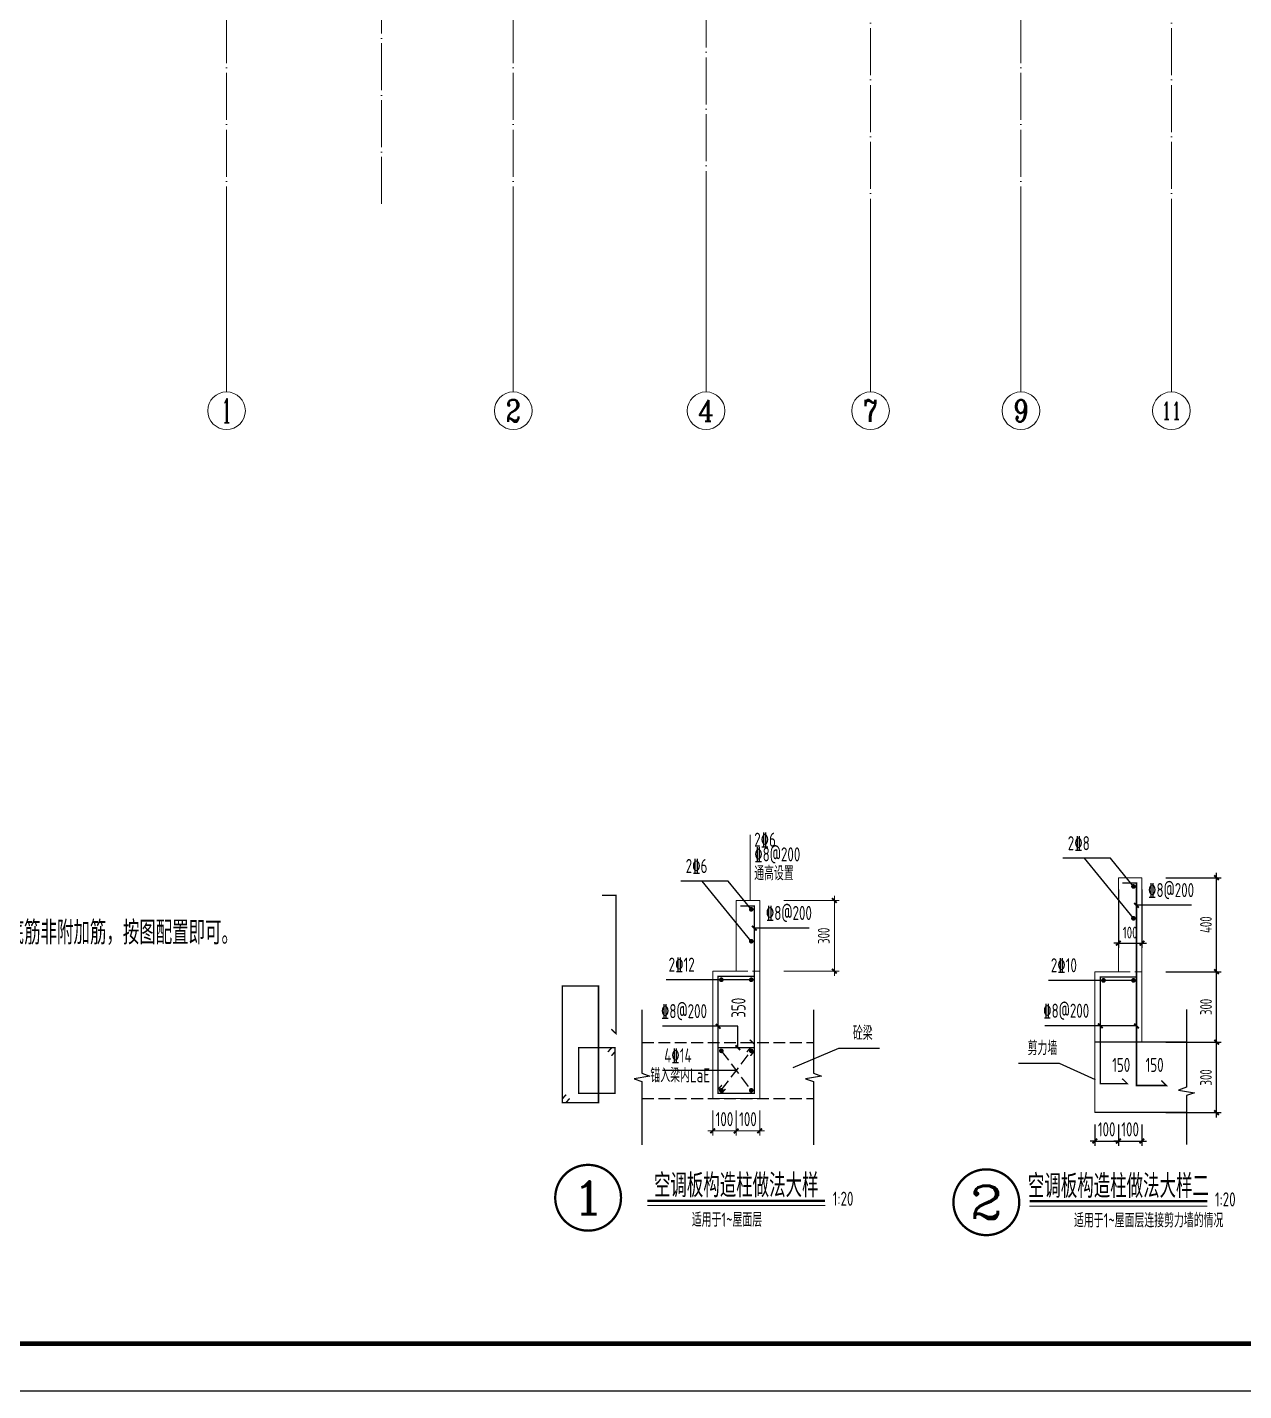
# Model space of a CAD drawing. Extents: x 5874492 to 7194610, y -939842 to -279257.
# Drawn here: x 6597272 to 6623150, y -487210 to -458196 of the extents above; entities that cross this region are included whole.
import ezdxf
from ezdxf.enums import TextEntityAlignment as Align

# ---------------------------------------------------------------- set-up
doc = ezdxf.new("R2010")
doc.units = 0
doc.header["$LTSCALE"] = 1000
doc.linetypes.add('DASH', pattern=[0.35, 0.25, -0.1])
doc.linetypes.add('DOTE', pattern=[2.42, 2, -0.2, 0.02, -0.2])
for name, color, linetype, lineweight in [('A-标注-轴号', 3, 'Continuous', 15), ('A-标注-轴号文字', 7, 'Continuous', 15), ('A-轴线-塔楼', 1, 'DOTE', 9), ('A-轴线-隔墙', 41, 'DOTE', 9), ('COLU_DE', 7, 'Continuous', 0), ('COLU_DE_DIM', 3, 'Continuous', 0), ('COLU_DE_NUM', 7, 'Continuous', 0), ('COLU_DE_REIN', 1, 'Continuous', 0), ('COLU_DE_TEXT_JZ', 7, 'Continuous', 0), ('S-板-大样索引', 3, 'Continuous', 20), ('S-轴网-轴号', 3, 'Continuous', 20), ('S-通用-TEXT', 7, 'Continuous', 20)]:
    doc.layers.add(name, color=color, linetype=linetype, lineweight=lineweight)
for name, color, linetype in [('BEAM', 4, 'DASH'), ('BEAM_CON', 2, 'Continuous'), ('DIM_SYMB', 3, 'Continuous'), ('TEXT', 7, 'Continuous'), ('Y-云图图框', 7, 'Continuous'), ('墙柱编号', 4, 'Continuous')]:
    doc.layers.add(name, color=color, linetype=linetype)
doc.styles.add('_TCH_AXIS', font='COMPLEX.shx', dxfattribs={"bigfont": 'hztxt.shx'})
doc.styles.add('_YT_Name', font='', dxfattribs={"width": 0.8})
doc.styles.add('_YT_Sign_Text', font='ros.shx', dxfattribs={"width": 0.8, "bigfont": 'hztxt.shx'})
doc.styles.add('_YT_TK_Text', font='ros.shx', dxfattribs={"width": 0.8, "bigfont": 'hztxt.shx'})
doc.styles.add('COMP', font='COMPLEX.shx', dxfattribs={"bigfont": 'GBCBIG.shx'})
doc.styles.add('COMPLEX', font='COMPLEX')
doc.styles.get("Standard").update_dxf_attribs({"font": 'gbenor.shx', "bigfont": 'gbcbig.shx'})
doc.styles.add('TSSD_Dimension', font='tssdeng.shx', dxfattribs={"width": 0.7, "bigfont": 'tssdchn.shx'})
doc.styles.add('TSSD_DIMENSION_T3', font='Tssdeng.shx', dxfattribs={"width": 0.7, "bigfont": 'hztxt.shx'})
doc.styles.add('TSSD_Label', font='Tssdeng.shx', dxfattribs={"width": 0.7, "bigfont": 'hztxt.shx'})
doc.styles.add('TSSD_Rein', font='tssdeng.shx', dxfattribs={"width": 0.7, "bigfont": 'hztxt.shx'})
doc.styles.get('_YT_Name').set_extended_font_data('SimHei')
doc.dimstyles.new('TSSD_20_100', dxfattribs={"dimtxt": 250, "dimasz": 100, "dimexe": 100, "dimexo": 250, "dimgap": 100, "dimtad": 1, "dimdec": 0, "dimlfac": 0.2, "dimzin": 0, "dimdsep": 46, "dimtxsty": 'TSSD_Dimension', "dimblk": 'ARCHTICK', "dimcen": 0, "dimdle": 100, "dimclrt": 7, "dimadec": 0, "dimazin": 0, "dimtfac": 1, "dimtdec": 0, "dimtix": 1, "dimtmove": 2, "dimatfit": 3, "dimfxl": 0, "dimtolj": 1, "dimtzin": 0, "dimarcsym": 0})
doc.dimstyles.new('TSSD_20_100$TCH&&100', dxfattribs={"dimtxt": 300, "dimasz": 100, "dimexe": 100, "dimexo": 250, "dimgap": 100, "dimtad": 1, "dimdec": 0, "dimlfac": 0.2, "dimzin": 0, "dimdsep": 46, "dimtxsty": 'TSSD_DIMENSION_T3', "dimblk": 'ARCHTICK', "dimcen": 0, "dimdle": 100, "dimclrt": 7, "dimadec": 0, "dimazin": 0, "dimtfac": 1, "dimtdec": 0, "dimtix": 1, "dimtmove": 2, "dimatfit": 3, "dimfxl": 0, "dimtolj": 1, "dimtzin": 0, "dimarcsym": 0})

# ---------------------------------------------------------------- blocks, each defined once
blk = doc.blocks.new('ECMCTK_A0_横_单行图名-横向图框会签栏-0')
at = {"color": 4}
blk.add_lwpolyline([(0, 0), (1189, 0), (1189, 841), (0, 841)], close=True, dxfattribs=at)
at = {"const_width": 1}
blk.add_lwpolyline([(25, 10), (1179, 10), (1179, 831), (25, 831)], close=True, dxfattribs=at)
at = {"color": 80, "flags": 3}
for tag, height, p in [('YTHQINS', 3, (34.31, 832.5)), ('ECMCKEY', 3, (414.25, 484.67)), ('YTTQINS', 5.62, (1196.03, 12.81)), ('YTBARCODE_T1', 3, (971.21, 4.65)), ('YTFRAME', 3, (904.42, 4.05))]:
    blk.add_attdef(tag, text='', height=height, dxfattribs=at).set_placement(p, align=Align.MIDDLE_CENTER)
at = {"color": 80, "style": '_YT_TK_Text', "width": 0.8, "flags": 3}
for tag, p in [('{姓名五}', (9.62, 809.48)), ('{姓名六}', (14.92, 809.38)), ('{姓名七}', (19.96, 809.48)), ('{姓名八}', (24.7, 809.33)), ('[专业五]', (9.63, 785.25)), ('[专业六]', (14.56, 785.25)), ('[专业七]', (19.49, 785.17)), ('[专业八]', (24.5, 785.09)), ('{姓名一}', (9.73, 733.71)), ('{姓名二}', (14.79, 733.6)), ('{姓名三}', (19.65, 733.65)), ('{姓名四}', (24.75, 733.5)), ('[专业一]', (9.58, 710.09)), ('[专业二]', (14.46, 709.92)), ('[专业三]', (19.63, 709.95)), ('[专业四]', (25, 709.79))]:
    blk.add_attdef(tag, text='', height=3, rotation=90, dxfattribs=at).set_placement(p, align=Align.BOTTOM_LEFT)
at = {"style": '_YT_TK_Text', "width": 0.8}
blk.add_attdef('设计联系电话', text='', height=4, rotation=90, dxfattribs=at).set_placement((16.86, 656.55), align=Align.MIDDLE)
for tag, height, style, width, p in [('证书编号', 4, '_YT_Sign_Text', 0.8, (1056.87, 43.81)), ('审查批准号', 4, '_YT_Sign_Text', 0.8, (1109.06, 43.81)), ('工程号', 4, '_YT_Sign_Text', 0.5, (1152.08, 44.12)), ('设计单位', 6, '_YT_Name', 0.8, (971.75, 38.6)), ('建设单位', 4, '_YT_Sign_Text', 0.8, (1082.96, 36.11)), ('阶段', 4, '_YT_Sign_Text', 0.8, (1152.08, 35.81)), ('项目号', 4, '_YT_Sign_Text', 0.5, (1170.08, 33.72)), ('项目名称', 4, '_YT_Sign_Text', 0.8, (1082.96, 28.11)), ('专业', 4, '_YT_Sign_Text', 0.8, (1152.08, 27.31)), ('图纸编号', 4, '_YT_Sign_Text', 0.5, (1151.93, 19.36)), ('图纸名称', 4.5, '_YT_Name', 0.8, (1083.39, 15.06)), ('版本号', 4, '_YT_Sign_Text', 0.8, (1170.08, 13)), ('出图比例', 4.2, '_YT_Sign_Text', 0.8, (1029.82, 11.78)), ('日期', 4, '_YT_Sign_Text', 0.5, (1151.88, 12.13))]:
    blk.add_attdef(tag, text='', height=height, dxfattribs=dict(style=style, width=width)).set_placement(p, align=Align.CENTER)
at = {"style": '_YT_Sign_Text', "width": 0.8, "flags": 3}
for tag, p, height in [('[审定人]', (938.95, 27.81), 4.1), ('{审定人}', (953.87, 26.45), 6.24), ('[校对人]', (990.23, 27.82), 4.1), ('{校对人}', (1006.35, 26.53), 6.24), ('[审核人]', (939.01, 19.76), 4.1), ('{审核人}', (954.98, 18.44), 6.24), ('[设计人]', (990.47, 20.21), 4.1), ('{设计人}', (1006.48, 18.54), 6.24), ('{项目负责人}', (956.28, 10.72), 6.24), ('[项目负责人]', (938.78, 12.01), 4.1), ('[专业负责人]', (990.74, 11.77), 4.1), ('{专业负责人}', (1006.58, 10.36), 6.24)]:
    blk.add_attdef(tag, p, '', height=height, dxfattribs=at)
at = {"color": 80, "flags": 3}
for tag, p in [('YTQRCODE', (899.04, 11.91)), ('YTBZSIT', (25, 10)), ('EXT_TK_LEFT', (25, 10))]:
    blk.add_attdef(tag, p, '', height=3, dxfattribs=at)
blk = doc.blocks.new('_AXISO')
blk.add_circle((0, 0), 0.5)
at = {"layer": 'S-轴网-轴号', "style": 'COMPLEX', "width": 1.041667}
blk.add_attdef('A', text='', height=0.56, dxfattribs=at).set_placement((-0.25, -0.28), (0.25, -0.28), align=Align.FIT)
blk = doc.blocks.new('ZHOUWANG2')
at = {"layer": 'A-标注-轴号'}
for p, q in [((167546, 108021), (167546, 104021)), ((173646, 108021), (173646, 104021)), ((177746, 108021), (177746, 104021)), ((181246, 108021), (181246, 104021)), ((184446, 108021), (184446, 104021)), ((187646, 108021), (187646, 104021))]:
    blk.add_line(p, q, dxfattribs=at)
at = {"layer": 'A-轴线-塔楼', "linetype": 'DOTE', "ltscale": 0.5}
for p, q in [((167546, 135010), (167546, 108021)), ((173646, 135010), (173646, 108021)), ((184446, 135010), (184446, 108021)), ((177746, 126870), (177746, 108021)), ((181246, 125070), (181246, 108021)), ((187646, 125070), (187646, 108021))]:
    blk.add_line(p, q, dxfattribs=at)
at = {"layer": 'A-轴线-隔墙', "ltscale": 0.5}
blk.add_line((170846, 108021), (170846, 121470), dxfattribs=at)
at = {"layer": 'A-标注-轴号'}
ref = blk.add_blockref('_AXISO', (167546, 103621), dxfattribs=dict(at, xscale=800, yscale=800, zscale=800))
ref.add_attrib('A', '1', dxfattribs={"layer": 'A-标注-轴号文字', "ltscale": 0.2, "height": 515, "style": '_TCH_AXIS'}).set_placement((167436, 103363), (167656, 103363), align=Align.FIT)
ref = blk.add_blockref('_AXISO', (173646, 103621), dxfattribs=dict(at, xscale=800, yscale=800, zscale=800))
ref.add_attrib('A', '2', dxfattribs={"layer": 'A-标注-轴号文字', "ltscale": 0.2, "height": 466, "style": '_TCH_AXIS'}).set_placement((173491, 103388), (173801, 103388), align=Align.FIT)
ref = blk.add_blockref('_AXISO', (177746, 103621), dxfattribs=dict(at, xscale=800, yscale=800, zscale=800))
ref.add_attrib('A', '4', dxfattribs={"layer": 'A-标注-轴号文字', "ltscale": 0.2, "height": 445, "style": '_TCH_AXIS'}).set_placement((177576, 103398), (177916, 103398), align=Align.FIT)
ref = blk.add_blockref('_AXISO', (181246, 103621), dxfattribs=dict(at, xscale=800, yscale=800, zscale=800))
ref.add_attrib('A', '7', dxfattribs={"layer": 'A-标注-轴号文字', "ltscale": 0.2, "height": 466, "style": '_TCH_AXIS'}).set_placement((181091, 103388), (181401, 103388), align=Align.FIT)
ref = blk.add_blockref('_AXISO', (184446, 103621), dxfattribs=dict(at, xscale=800, yscale=800, zscale=800))
ref.add_attrib('A', '9', dxfattribs={"layer": 'A-标注-轴号文字', "ltscale": 0.2, "height": 466, "style": '_TCH_AXIS'}).set_placement((184291, 103388), (184601, 103388), align=Align.FIT)
ref = blk.add_blockref('_AXISO', (187646, 103621), dxfattribs=dict(at, xscale=800, yscale=800, zscale=800))
ref.add_attrib('A', '11', dxfattribs={"layer": 'A-标注-轴号文字', "ltscale": 0.2, "height": 368.8, "style": '_TCH_AXIS'}).set_placement((187435, 103436), (187857, 103436), align=Align.FIT)
blk = doc.blocks.new('_ArchTick')
at = {"color": 0, "linetype": 'ByBlock', "const_width": 0.4}
blk.add_lwpolyline([(-0.5, -0.5), (0.5, 0.5)], dxfattribs=at)
blk = doc.blocks.new('*D331')
at = {"layer": 'COLU_DE_DIM', "color": 0, "lineweight": -2, "transparency": 16777216}
for p, q in [((4360159, -621401), (4361335, -621401)), ((4361235, -623001), (4361235, -621301)), ((4360159, -622901), (4361335, -622901))]:
    blk.add_line(p, q, dxfattribs=at)
at = {"layer": 'Defpoints', "color": 0, "transparency": 16777216}
for p in [(4359909, -621401), (4361235, -621401), (4359909, -622901)]:
    blk.add_point(p, dxfattribs=at)
at = {"layer": 'COLU_DE_DIM', "color": 0, "lineweight": -2, "transparency": 16777216, "xscale": 100, "yscale": 100, "zscale": 100}
for p, rotation in [((4361235, -621401), 90), ((4361235, -622901), 270)]:
    blk.add_blockref('_ArchTick', p, dxfattribs=dict(at, rotation=rotation))
at = {"layer": 'COLU_DE_DIM', "color": 7, "transparency": 16777216, "insert": (4361010, -622151), "char_height": 250, "attachment_point": 5, "rotation": 90, "style": 'TSSD_Dimension'}
blk.add_mtext('\\A1;300', dxfattribs=at)
blk = doc.blocks.new('*D332')
at = {"layer": 'COLU_DE_DIM', "color": 0, "lineweight": -2, "transparency": 16777216}
for p, q in [((4358647, -625866), (4358647, -626403)), ((4359147, -625866), (4359147, -626403)), ((4358647, -626303), (4358547, -626303)), ((4358647, -626303), (4359147, -626303)), ((4359147, -626303), (4359247, -626303))]:
    blk.add_line(p, q, dxfattribs=at)
at = {"layer": 'Defpoints', "color": 0, "transparency": 16777216}
for p in [(4358647, -625616), (4359147, -625616), (4359147, -626303)]:
    blk.add_point(p, dxfattribs=at)
at = {"layer": 'COLU_DE_DIM', "color": 0, "lineweight": -2, "transparency": 16777216, "xscale": 100, "yscale": 100, "zscale": 100}
blk.add_blockref('_ArchTick', (4358647, -626303), dxfattribs=at)
at = {"layer": 'COLU_DE_DIM', "color": 0, "lineweight": -2, "transparency": 16777216, "xscale": 100, "yscale": 100, "zscale": 100, "rotation": 180}
blk.add_blockref('_ArchTick', (4359147, -626303), dxfattribs=at)
at = {"layer": 'COLU_DE_DIM', "color": 7, "transparency": 16777216, "insert": (4358897, -626053), "char_height": 300, "attachment_point": 5, "style": 'TSSD_DIMENSION_T3'}
blk.add_mtext('\\A1;100', dxfattribs=at)
blk = doc.blocks.new('*D333')
at = {"layer": 'COLU_DE_DIM', "color": 0, "lineweight": -2, "transparency": 16777216}
for p, q in [((4359147, -625866), (4359147, -626403)), ((4359647, -625866), (4359647, -626403)), ((4359147, -626303), (4359047, -626303)), ((4359147, -626303), (4359647, -626303)), ((4359647, -626303), (4359747, -626303))]:
    blk.add_line(p, q, dxfattribs=at)
at = {"layer": 'Defpoints', "color": 0, "transparency": 16777216}
for p in [(4359147, -625616), (4359647, -625616), (4359647, -626303)]:
    blk.add_point(p, dxfattribs=at)
at = {"layer": 'COLU_DE_DIM', "color": 0, "lineweight": -2, "transparency": 16777216, "xscale": 100, "yscale": 100, "zscale": 100}
blk.add_blockref('_ArchTick', (4359147, -626303), dxfattribs=at)
at = {"layer": 'COLU_DE_DIM', "color": 0, "lineweight": -2, "transparency": 16777216, "xscale": 100, "yscale": 100, "zscale": 100, "rotation": 180}
blk.add_blockref('_ArchTick', (4359647, -626303), dxfattribs=at)
at = {"layer": 'COLU_DE_DIM', "color": 7, "transparency": 16777216, "insert": (4359397, -626053), "char_height": 300, "attachment_point": 5, "style": 'TSSD_DIMENSION_T3'}
blk.add_mtext('\\A1;100', dxfattribs=at)
blk = doc.blocks.new('*D2332')
at = {"layer": 'COLU_DE_DIM', "color": 0, "lineweight": -2, "transparency": 16777216}
for p, q in [((3135, 7430), (4311, 7430)), ((4211, 5330), (4211, 7530)), ((3135, 5430), (4311, 5430))]:
    blk.add_line(p, q, dxfattribs=at)
at = {"layer": 'Defpoints', "color": 0, "transparency": 16777216}
for p in [(2885, 7430), (4211, 7430), (2885, 5430)]:
    blk.add_point(p, dxfattribs=at)
at = {"layer": 'COLU_DE_DIM', "color": 0, "lineweight": -2, "transparency": 16777216, "xscale": 100, "yscale": 100, "zscale": 100}
for p, rotation in [((4211, 7430), 90), ((4211, 5430), 270)]:
    blk.add_blockref('_ArchTick', p, dxfattribs=dict(at, rotation=rotation))
at = {"layer": 'COLU_DE_DIM', "color": 7, "transparency": 16777216, "insert": (3986, 6430), "char_height": 250, "attachment_point": 5, "rotation": 90, "style": 'TSSD_Dimension'}
blk.add_mtext('\\A1;400', dxfattribs=at)
blk = doc.blocks.new('*D2333')
at = {"layer": 'COLU_DE_DIM', "color": 0, "lineweight": -2, "transparency": 16777216}
for p, q in [((1623, 2180), (1623, 1725)), ((2123, 2180), (2123, 1725)), ((1623, 1825), (1523, 1825)), ((1623, 1825), (2123, 1825)), ((2123, 1825), (2223, 1825))]:
    blk.add_line(p, q, dxfattribs=at)
at = {"layer": 'Defpoints', "color": 0, "transparency": 16777216}
for p in [(1623, 2430), (2123, 2430), (2123, 1825)]:
    blk.add_point(p, dxfattribs=at)
at = {"layer": 'COLU_DE_DIM', "color": 0, "lineweight": -2, "transparency": 16777216, "xscale": 100, "yscale": 100, "zscale": 100}
blk.add_blockref('_ArchTick', (1623, 1825), dxfattribs=at)
at = {"layer": 'COLU_DE_DIM', "color": 0, "lineweight": -2, "transparency": 16777216, "xscale": 100, "yscale": 100, "zscale": 100, "rotation": 180}
blk.add_blockref('_ArchTick', (2123, 1825), dxfattribs=at)
at = {"layer": 'COLU_DE_DIM', "color": 7, "transparency": 16777216, "insert": (1873, 2075), "char_height": 300, "attachment_point": 5, "style": 'TSSD_DIMENSION_T3'}
blk.add_mtext('\\A1;100', dxfattribs=at)
blk = doc.blocks.new('*D2334')
at = {"layer": 'COLU_DE_DIM', "color": 0, "lineweight": -2, "transparency": 16777216}
for p, q in [((2123, 2180), (2123, 1725)), ((2623, 2180), (2623, 1725)), ((2123, 1825), (2023, 1825)), ((2123, 1825), (2623, 1825)), ((2623, 1825), (2723, 1825))]:
    blk.add_line(p, q, dxfattribs=at)
at = {"layer": 'Defpoints', "color": 0, "transparency": 16777216}
for p in [(2123, 2430), (2623, 2430), (2623, 1825)]:
    blk.add_point(p, dxfattribs=at)
at = {"layer": 'COLU_DE_DIM', "color": 0, "lineweight": -2, "transparency": 16777216, "xscale": 100, "yscale": 100, "zscale": 100}
blk.add_blockref('_ArchTick', (2123, 1825), dxfattribs=at)
at = {"layer": 'COLU_DE_DIM', "color": 0, "lineweight": -2, "transparency": 16777216, "xscale": 100, "yscale": 100, "zscale": 100, "rotation": 180}
blk.add_blockref('_ArchTick', (2623, 1825), dxfattribs=at)
at = {"layer": 'COLU_DE_DIM', "color": 7, "transparency": 16777216, "insert": (2373, 2075), "char_height": 300, "attachment_point": 5, "style": 'TSSD_DIMENSION_T3'}
blk.add_mtext('\\A1;100', dxfattribs=at)
blk = doc.blocks.new('*D2335')
at = {"layer": 'COLU_DE_DIM', "color": 0, "lineweight": -2, "transparency": 16777216}
for p, q in [((4211, 3830), (4211, 5530)), ((3135, 5430), (4311, 5430)), ((3135, 3930), (4311, 3930))]:
    blk.add_line(p, q, dxfattribs=at)
at = {"layer": 'Defpoints', "color": 0, "transparency": 16777216}
for p in [(2885, 5430), (4211, 5430), (2885, 3930)]:
    blk.add_point(p, dxfattribs=at)
at = {"layer": 'COLU_DE_DIM', "color": 0, "lineweight": -2, "transparency": 16777216, "xscale": 100, "yscale": 100, "zscale": 100}
for p, rotation in [((4211, 5430), 90), ((4211, 3930), 270)]:
    blk.add_blockref('_ArchTick', p, dxfattribs=dict(at, rotation=rotation))
at = {"layer": 'COLU_DE_DIM', "color": 7, "transparency": 16777216, "insert": (3986, 4680), "char_height": 250, "attachment_point": 5, "rotation": 90, "style": 'TSSD_Dimension'}
blk.add_mtext('\\A1;300', dxfattribs=at)
blk = doc.blocks.new('*D2336')
at = {"layer": 'COLU_DE_DIM', "color": 0, "lineweight": -2, "transparency": 16777216}
for p, q in [((3135, 3930), (4311, 3930)), ((4211, 2330), (4211, 4030)), ((3135, 2430), (4311, 2430))]:
    blk.add_line(p, q, dxfattribs=at)
at = {"layer": 'Defpoints', "color": 0, "transparency": 16777216}
for p in [(2885, 3930), (4211, 3930), (2885, 2430)]:
    blk.add_point(p, dxfattribs=at)
at = {"layer": 'COLU_DE_DIM', "color": 0, "lineweight": -2, "transparency": 16777216, "xscale": 100, "yscale": 100, "zscale": 100}
for p, rotation in [((4211, 3930), 90), ((4211, 2430), 270)]:
    blk.add_blockref('_ArchTick', p, dxfattribs=dict(at, rotation=rotation))
at = {"layer": 'COLU_DE_DIM', "color": 7, "transparency": 16777216, "insert": (3986, 3180), "char_height": 250, "attachment_point": 5, "rotation": 90, "style": 'TSSD_Dimension'}
blk.add_mtext('\\A1;300', dxfattribs=at)
blk = doc.blocks.new('*D2337')
at = {"layer": 'COLU_DE_DIM', "color": 0, "lineweight": -2, "transparency": 16777216}
for p, q in [((2123, 7180), (2123, 5937)), ((2623, 7180), (2623, 5937)), ((2123, 6037), (2023, 6037)), ((2123, 6037), (2623, 6037)), ((2623, 6037), (2723, 6037))]:
    blk.add_line(p, q, dxfattribs=at)
at = {"layer": 'Defpoints', "color": 0, "transparency": 16777216}
for p in [(2123, 7430), (2623, 7430), (2623, 6037)]:
    blk.add_point(p, dxfattribs=at)
at = {"layer": 'COLU_DE_DIM', "color": 0, "lineweight": -2, "transparency": 16777216, "xscale": 100, "yscale": 100, "zscale": 100}
blk.add_blockref('_ArchTick', (2123, 6037), dxfattribs=at)
at = {"layer": 'COLU_DE_DIM', "color": 0, "lineweight": -2, "transparency": 16777216, "xscale": 100, "yscale": 100, "zscale": 100, "rotation": 180}
blk.add_blockref('_ArchTick', (2623, 6037), dxfattribs=at)
at = {"layer": 'COLU_DE_DIM', "color": 7, "transparency": 16777216, "insert": (2373, 6262), "char_height": 250, "attachment_point": 5, "style": 'TSSD_Dimension'}
blk.add_mtext('\\A1;100', dxfattribs=at)
blk = doc.blocks.new('_INDEX1')
at = {"const_width": 0.035}
blk.add_lwpolyline([(-0.5, 0, 1), (0.5, 0, 1)], format="xyb", close=True, dxfattribs=at)
at = {"style": 'COMP', "width": 2.333333}
blk.add_attdef('1', text='', height=0.5, dxfattribs=at).set_placement((-0.25, -0.25), (0.25, -0.25), align=Align.FIT)
blk = doc.blocks.new('20191113.15412414')
at = {"layer": 'BEAM'}
for points in [[(1693.3, 3908.3), (5343.5, 3908.3)], [(1693.3, 2714.7), (5343.5, 2714.7)]]:
    blk.add_lwpolyline(points, dxfattribs=at)
at = {"layer": 'COLU_DE'}
for points in [[(3199, 5430), (3199, 2714.7), (4199, 2714.7), (4199, 6930), (3699, 6930)], [(3699, 6930), (3699, 5430), (3199, 5430)]]:
    blk.add_lwpolyline(points, dxfattribs=at)
at = {"layer": 'COLU_DE', "linetype": 'DASH'}
blk.add_lwpolyline([(3699, 5430), (4199, 5430)], dxfattribs=at)
at = {"layer": 'COLU_DE_NUM'}
blk.add_line((1808.6, 443.3), (5590.5, 443.3), dxfattribs=at)
at = {"layer": 'COLU_DE_NUM', "const_width": 50}
blk.add_lwpolyline([(1808.6, 543.3), (5590.5, 543.3)], dxfattribs=at)
at = {"layer": 'COLU_DE_REIN', "const_width": 30}
for points in [[(841.4, 7039.8), (1140, 7039.8), (1140, 4100.2), (1042.4, 4193.2)], [(3785.4, 6815), (4084, 6815), (4084, 3875.3), (3986.4, 3968.3)], [(970.5, 3708.8), (1051.2, 3801.3)], [(3926.3, 3708.8), (4007, 3801.3)], [(1045.6, 3626.8), (1126.3, 3719.3)], [(4001.4, 3626.8), (4082.1, 3719.3)], [(3314, 2911.7), (3394.7, 3004.2)], [(3389.1, 2829.7), (3469.9, 2922.1)], [(0, 2708.9), (80.7, 2801.3)], [(75.1, 2626.8), (155.8, 2719.3)]]:
    blk.add_lwpolyline(points, dxfattribs=at)
at = {"layer": 'COLU_DE_REIN', "const_width": 50, "flags": 128}
for points in [[(3994, 6743.8, 1), (4044, 6743.8, 1)], [(3994, 6065, 1), (4044, 6065, 1)], [(3357.7, 5244.4, 1), (3407.7, 5244.4, 1)], [(3994.1, 5244.4, 1), (4044.1, 5244.4, 1)], [(3357.7, 3731.3, 1), (3407.7, 3731.3, 1)], [(3994.1, 3731.3, 1), (4044.1, 3731.3, 1)], [(3357.7, 2892, 1), (3407.7, 2892, 1)], [(3994.1, 2892, 1), (4044.1, 2892, 1)]]:
    blk.add_lwpolyline(points, format="xyb", close=True, dxfattribs=at)
at = {"layer": 'COLU_DE_REIN', "const_width": 30}
for points in [[(3314, 5315), (4084, 5315), (4084, 2829.7), (3314, 2829.7)], [(0, 5112.1), (770, 5112.1), (770, 2626.8), (0, 2626.8)], [(348, 3801.3), (1118, 3801.3), (1118, 2829.7), (348, 2829.7)], [(3314, 3801.3), (4084, 3801.3), (4084, 2829.7), (3314, 2829.7)]]:
    blk.add_lwpolyline(points, close=True, dxfattribs=at)
at = {"layer": 'COLU_DE_TEXT_JZ'}
blk.add_line((3999, 6930), (3999, 8330.4), dxfattribs=at)
at = {"layer": 'DIM_SYMB'}
for points in [[(1693.3, 4603), (1693.3, 3256.2), (1861.3, 3195.1), (1525.3, 3135.8), (1693.3, 3076.2), (1693.3, 1729.5)], [(5343.5, 4603), (5343.5, 3256.2), (5511.5, 3195.1), (5175.5, 3135.8), (5343.5, 3076.2), (5343.5, 1729.5)]]:
    blk.add_lwpolyline(points, dxfattribs=at)
at = {"layer": '墙柱编号', "flags": 128}
for points in [[(3531.4, 7341.8), (3531.4, 7341.8), (2519.2, 7341.8)], [(4019, 6065), (2977.9, 7341.8)], [(4019, 6743.8), (3531.4, 7341.8)], [(5252.4, 6343.3), (5252.4, 6343.3), (4070.2, 6343.3)], [(4019.1, 5244.4), (4019.1, 5244.4), (2211.6, 5244.4)], [(3733.3, 3801.3), (3733.3, 4254.1), (2132, 4254.1)], [(4908.4, 3379.7), (5884.3, 3787.6), (6749.6, 3787.6)], [(3700.9, 3311.6), (3700.9, 3311.6), (2132, 3311.6)]]:
    blk.add_lwpolyline(points, dxfattribs=at)
at = {"layer": '墙柱编号', "linetype": 'DASH', "flags": 128}
for points in [[(3382.7, 3731.3), (4019.1, 2892)], [(3382.7, 2892), (4019.1, 3731.3)]]:
    blk.add_lwpolyline(points, dxfattribs=at)
at = {"layer": 'COLU_DE_DIM', "xscale": 100, "yscale": 100, "zscale": 100, "rotation": 270}
for p in [(4084, 6343.3), (3314, 4254.1), (3733.3, 3801.3)]:
    blk.add_blockref('_ArchTick', p, dxfattribs=at)
at = {"layer": 'COLU_DE_NUM', "style": 'TSSD_Label', "width": 0.7}
blk.add_text('空调板构造柱做法大样', height=500, dxfattribs=at).set_placement((3699, 894), align=Align.MIDDLE)
blk.add_text('1:20', height=300, dxfattribs=at).set_placement((5753.2, 434.5))
at = {"layer": 'TEXT', "color": 3, "style": 'TSSD_Rein', "width": 0.7}
blk.add_text('适用于1~屋面层', height=300, dxfattribs=at).set_placement((2754.6, -11.8))
at = {"layer": '墙柱编号', "style": 'TSSD_Rein', "width": 0.7}
for s, p in [('2\x846', (4082.3, 8075.2)), ('\x848@200', (4082.3, 7762.7)), ('通高设置', (4082.3, 7360.5))]:
    blk.add_text(s, height=300, dxfattribs=at).set_placement(p)
for s, p in [('2\x846', (2856.1, 7424.3)), ('\x848@200', (4819.1, 6425.8)), ('2\x8412', (2538.9, 5326.9)), ('\x848@200', (2587.6, 4336.6)), ('砼梁', (6391.9, 3870.1)), ('4\x8414', (2459.3, 3394.1)), ('锚入梁内LaE', (2508.3, 2970.4))]:
    blk.add_text(s, height=300, dxfattribs=at).set_placement(p, align=Align.BOTTOM_CENTER)
blk.add_text('350', height=300, rotation=90, dxfattribs=at).set_placement((3987.4, 4648.8), align=Align.BOTTOM_CENTER)
at = {"layer": 'COLU_DE_DIM'}
for p1, p2, distance, dimstyle, picture, middle in [((4460.9, 5430), (4460.9, 6930), -1325.6, 'TSSD_20_100', '*D331', (5561.5, 6180)), ((3699, 2714.7), (4199, 2714.7), -686.7, 'TSSD_20_100$TCH&&100', '*D333', (3949, 2278))]:
    dim = blk.add_aligned_dim(p1=p1, p2=p2, distance=distance, dimstyle=dimstyle, dxfattribs=at)
    dim.commit()
    dim.dimension.update_dxf_attribs({"geometry": picture, "text_midpoint": middle, "insert": (-4355448.1, 628331)})
dim = blk.add_aligned_dim(p1=(3199, 2714.7), p2=(3699, 2714.7), distance=-686.7, text='100', dimstyle='TSSD_20_100$TCH&&100', dxfattribs=at)
dim.commit()
dim.dimension.update_dxf_attribs({"geometry": '*D332', "text_midpoint": (3449, 2278), "insert": (-4355448.1, 628331)})
blk = doc.blocks.new('20200317.20593440')
at = {"layer": 'BEAM_CON'}
for points in [[(3571.9, 3930), (1623, 3930)], [(3571.9, 2430), (1623, 2430)]]:
    blk.add_lwpolyline(points, dxfattribs=at)
at = {"layer": 'COLU_DE'}
for points in [[(2123, 7430), (2123, 5430), (1623, 5430)], [(2623, 3930), (2623, 7430), (2123, 7430)], [(1623, 5430), (1623, 2430)]]:
    blk.add_lwpolyline(points, dxfattribs=at)
at = {"layer": 'COLU_DE', "linetype": 'DASH'}
blk.add_lwpolyline([(2123, 5430), (2623, 5430)], dxfattribs=at)
at = {"layer": 'COLU_DE_NUM'}
blk.add_line((232.6, 443.3), (4014.5, 443.3), dxfattribs=at)
at = {"layer": 'COLU_DE_NUM', "const_width": 50}
blk.add_lwpolyline([(232.6, 543.3), (4014.5, 543.3)], dxfattribs=at)
at = {"layer": 'COLU_DE_REIN', "const_width": 30}
for points in [[(2209.4, 7315), (2508, 7315), (2508, 3007.6), (3140.7, 3007.6), (3034.6, 3113.7)], [(2508, 5315), (1738, 5315), (1738, 3047.8), (2312.1, 3047.8), (2206, 3153.9)]]:
    blk.add_lwpolyline(points, dxfattribs=at)
at = {"layer": 'COLU_DE_REIN', "const_width": 50, "flags": 128}
for points in [[(2418, 7243.8, 1), (2468, 7243.8, 1)], [(2418, 6565, 1), (2468, 6565, 1)], [(1781.7, 5244.4, 1), (1831.7, 5244.4, 1)], [(2418.2, 5244.4, 1), (2468.2, 5244.4, 1)]]:
    blk.add_lwpolyline(points, format="xyb", close=True, dxfattribs=at)
at = {"layer": 'DIM_SYMB'}
blk.add_lwpolyline([(3571.9, 4624.7), (3571.9, 2971.5), (3403.9, 2910.4), (3739.9, 2851.1), (3571.9, 2791.5), (3571.9, 1751.2)], dxfattribs=at)
at = {"layer": '墙柱编号', "flags": 128}
for points in [[(1955.4, 7841.8), (1955.4, 7841.8), (943.2, 7841.8)], [(2443, 6565), (1401.9, 7841.8)], [(2443, 7243.8), (1955.4, 7841.8)], [(3676.4, 6843.3), (3676.4, 6843.3), (2494.2, 6843.3)], [(2443.2, 5244.4), (2443.2, 5244.4), (635.6, 5244.4)], [(2508, 4275.8), (556.1, 4275.8)], [(0, 3482), (865.4, 3482)]]:
    blk.add_lwpolyline(points, dxfattribs=at)
at = {"layer": '墙柱编号', "ltscale": 0.2}
blk.add_lwpolyline([(865.4, 3482), (1631, 3137.3)], dxfattribs=at)
at = {"layer": 'COLU_DE_DIM', "xscale": 100, "yscale": 100, "zscale": 100, "rotation": 270}
for p in [(2508, 6843.3), (1738, 4275.8), (2508, 4275.8)]:
    blk.add_blockref('_ArchTick', p, dxfattribs=at)
at = {"layer": 'COLU_DE_NUM', "style": 'TSSD_Label', "width": 0.7}
blk.add_text('空调板构造柱做法大样二', height=500, dxfattribs=at).set_placement((2123, 894), align=Align.MIDDLE)
blk.add_text('1:20', height=300, dxfattribs=at).set_placement((4177.2, 434.5))
at = {"layer": 'TEXT', "color": 3, "style": 'TSSD_Rein', "width": 0.7}
blk.add_text('适用于1~屋面层连接剪力墙的情况', height=300, dxfattribs=at).set_placement((1178.6, -11.8))
at = {"layer": '墙柱编号', "style": 'TSSD_Rein', "width": 0.7}
for s, p in [('2\x848', (1280.1, 7924.3)), ('\x848@200', (3243.1, 6925.8)), ('2\x8410', (962.9, 5326.9)), ('\x848@200', (1011.6, 4358.3)), ('剪力墙', (507.6, 3564.5)), ('150', (2183.1, 3206.4)), ('150', (2892.9, 3206.4))]:
    blk.add_text(s, height=300, dxfattribs=at).set_placement(p, align=Align.BOTTOM_CENTER)
at = {"layer": 'COLU_DE_DIM'}
for p1, p2, distance, dimstyle, picture, middle in [((2123, 7430), (2623, 7430), -1392.7, 'TSSD_20_100', '*D2337', (2373, 6262.3)), ((2884.9, 5430), (2884.9, 7430), -1325.6, 'TSSD_20_100', '*D2332', (3985.5, 6430)), ((2884.9, 3930), (2884.9, 5430), -1325.6, 'TSSD_20_100', '*D2335', (3985.5, 4680)), ((2884.9, 2430), (2884.9, 3930), -1325.6, 'TSSD_20_100', '*D2336', (3985.5, 3180)), ((2123, 2430), (2623, 2430), -605, 'TSSD_20_100$TCH&&100', '*D2334', (2373, 2074.9))]:
    dim = blk.add_aligned_dim(p1=p1, p2=p2, distance=distance, dimstyle=dimstyle, dxfattribs=at)
    dim.commit()
    dim.dimension.update_dxf_attribs({"geometry": picture, "text_midpoint": middle})
dim = blk.add_aligned_dim(p1=(1623, 2430), p2=(2123, 2430), distance=-605, text='100', dimstyle='TSSD_20_100$TCH&&100', dxfattribs=at)
dim.commit()
dim.dimension.update_dxf_attribs({"geometry": '*D2333', "text_midpoint": (1873, 2074.9)})

msp = doc.modelspace()

# ---------------------------------------------------------------- block references
at = {"color": 3}
msp.add_blockref('ZHOUWANG2', (6433965.2, -569977), dxfattribs=at)
at = {"layer": 'COLU_DE_NUM'}
msp.add_blockref('20191113.15412414', (6608654.4, -483709.1), dxfattribs=at)
at = {"layer": 'S-板-大样索引'}
ref = msp.add_blockref('_INDEX1', (6609203.5, -483103.7), dxfattribs=dict(at, xscale=-1400, yscale=1400, zscale=1400))
ref.add_attrib('1', '1', dxfattribs={"layer": '0', "color": 7, "height": 700, "style": 'COMP', "width": 2.333333}).set_placement((6608853.5, -483453.7), (6609553.5, -483453.7), align=Align.FIT)
ref = msp.add_blockref('_INDEX1', (6617674.6, -483199), dxfattribs=dict(at, xscale=-1400, yscale=1400, zscale=1400))
ref.add_attrib('1', '2', dxfattribs={"layer": '0', "color": 7, "height": 700, "style": 'COMP', "width": 1.5}).set_placement((6617324.6, -483549), (6618024.6, -483549), align=Align.FIT)
at = {"layer": 'Y-云图图框', "xscale": 100, "yscale": 100, "zscale": 100}
msp.add_blockref('ECMCTK_A0_横_单行图名-横向图框会签栏-0', (6572030.5, -487209.8), dxfattribs=at)
at = {"layer": '墙柱编号', "ltscale": 0.2}
msp.add_blockref('20200317.20593440', (6618361.1, -483722.5), dxfattribs=at)

# ---------------------------------------------------------------- texts
at = {"layer": 'S-通用-TEXT', "color": 0, "style": 'TSSD_Rein', "width": 0.7}
msp.add_text('通长钢筋为双向\x848@200，图中所画面筋仅为附加筋。板底筋未绘出者均为\x848@200，短跨钢筋置底，图中注明的底筋非附加筋，按图配置即可。', height=500, dxfattribs=at).set_placement((6578886.9, -477713.1))

doc.saveas('drawing.dxf')
